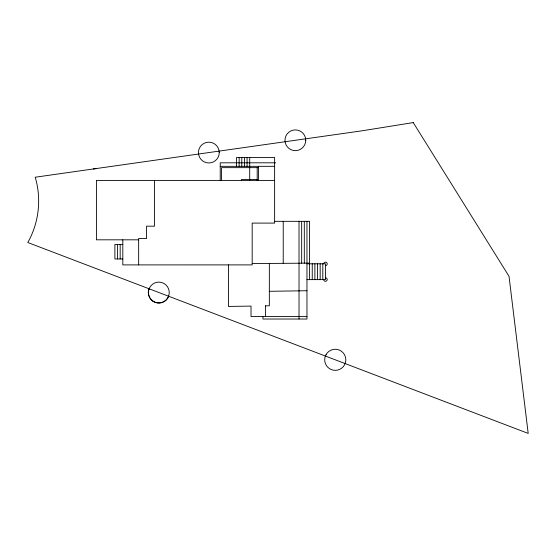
<?xml version="1.0" encoding="UTF-8"?>
<svg xmlns="http://www.w3.org/2000/svg" width="556" height="556" viewBox="0 0 556 556"><rect width="100%" height="100%" fill="white"/><g stroke="black" fill="none" stroke-linecap="round" stroke-linejoin="round"><path stroke-width="0.83" d="M323.703 263.794L323.745 263.447A1.758 1.758 0 0 1 325.753 262.175A1.758 1.758 0 0 1 327.199 264.058A1.758 1.758 0 0 1 325.448 265.664M93.345 168.968L96.41 168.565M252.181 263.579L309.588 263.134L309.588 221.33L274.622 221.33M269.34 291.302L306.968 290.739M275.672 162.811L220.225 162.811L220.225 180.408M220.225 166.327L274.622 166.327M258.505 167.648L221.545 167.648L221.545 180.408M257.185 179.532L241.346 179.532L241.346 180.408M274.622 180.408L96.41 180.408L96.41 239.817L138.653 239.817M122.813 244.431L114.89 244.431L114.89 258.957L122.813 258.957M306.968 263.794L325.448 263.794L325.448 279.633L306.968 279.633M265.476 305.821L269.34 305.821L269.34 263.579M228.419 264.892L228.419 306.432L251.027 306.092L251.027 316.552L306.968 316.6M323.703 279.633L323.745 279.981A1.758 1.758 0 0 0 325.753 281.26A1.758 1.758 0 0 0 327.199 279.376A1.758 1.758 0 0 0 325.448 277.764M306.947 221.33L306.968 319.019L262.946 319.019L262.946 316.6M322.807 263.794L322.807 279.633M320.166 263.794L320.166 279.633M317.525 263.794L317.525 279.633M314.884 263.794L314.884 279.633M312.25 263.794L312.25 279.633M309.609 263.794L309.609 279.633M304.306 221.33L304.306 263.134M301.665 221.33L301.665 263.134M299.024 221.33L299.024 319.019M283.226 221.33L283.226 263.37M265.587 305.821L265.587 316.6M258.505 166.327L258.505 180.408M257.185 167.648L257.185 180.408M249.707 157.529L249.707 180.408M247.066 157.556L247.066 166.327M244.425 157.529L244.425 166.327M241.784 157.529L241.784 166.327M239.149 157.529L239.149 166.327M236.508 166.327L236.508 157.529L274.622 157.529L274.622 223.095L252.181 223.095L252.181 264.892L122.813 264.899L122.813 239.817M154.499 180.408L154.499 226.174L146.576 226.174L146.576 238.496L138.653 238.496L138.653 264.899M120.172 244.431L120.172 258.957M117.531 244.431L117.531 258.957M168.711 296.272A10.564 10.564 0 0 1 155.075 302.374A10.564 10.564 0 0 1 148.973 288.745M326.108 354.526L325.051 357.07A10.564 10.564 0 0 0 344.4 365.083L345.457 362.54A10.564 10.564 0 0 0 326.108 354.526M413.24 122.591L361.921 130.827L35.236 177.218A84.714 84.714 0 0 1 27.8 242.52L528.2 433.409L509.018 276.297L413.24 122.591M305.758 140.279L305.404 137.589A10.397 10.397 0 0 0 284.971 140.279L285.325 142.968A10.397 10.397 0 0 0 305.758 140.279M219.238 152.566L218.883 149.877A10.397 10.397 0 0 0 198.443 152.566L198.798 155.256A10.397 10.397 0 0 0 219.238 152.566M152.747 300.928A10.397 10.397 0 0 0 169.184 293.575A10.397 10.397 0 0 0 154.596 283.018A10.397 10.397 0 0 0 152.747 300.928"/></g></svg>
